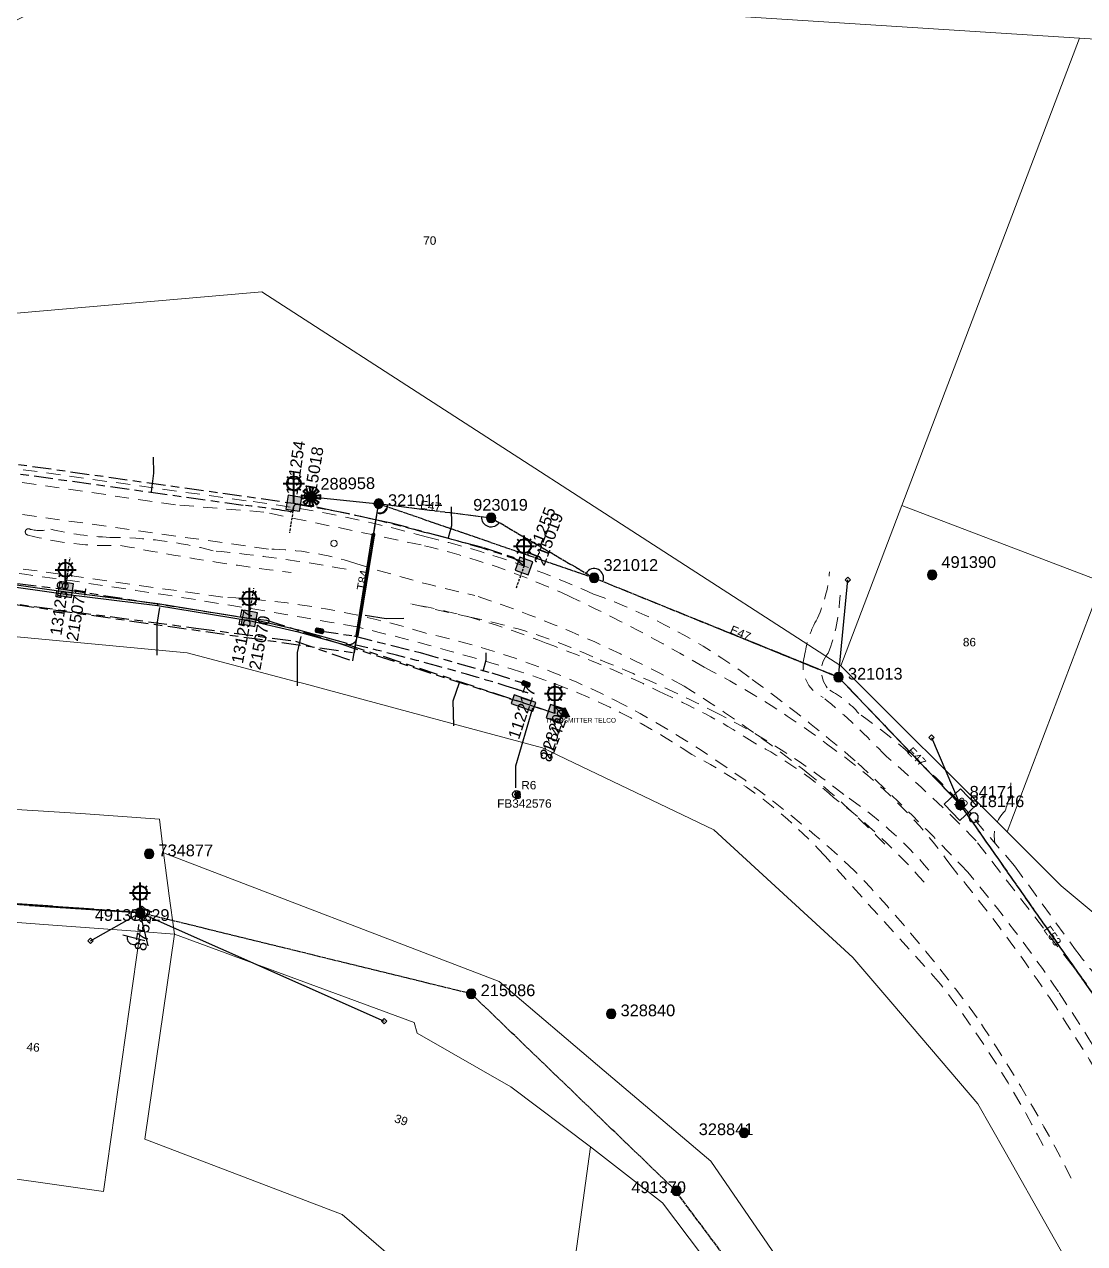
# Model space of a CAD drawing. Header units: metres. Extents: x 275581 to 277562, y 6265937 to 6267965.
# Drawn here: x 276768.9 to 276994.9, y 6267037.7 to 6267297.6 of the extents above; entities that cross this region are included whole.
import ezdxf
from ezdxf.enums import TextEntityAlignment as Align

# ---------------------------------------------------------------- set-up
doc = ezdxf.new("R2010")
doc.units = ezdxf.units.M
for name, pattern in [('Cable Exist OH', [1, 1, 0]), ('Cable Exist UG', [8.2, 4, -1.2, 1.8, -1.2]), ('Dash', [5, 3, -2]), ('DASHED', [0.75, 0.5, -0.25])]:
    doc.linetypes.add(name, pattern=pattern)
doc.layers.get('0').update_dxf_attribs({"color": 6})
for name, color, linetype, lineweight in [('Cadastre Developer_SP_EXT', 9, 'Continuous', 5), ('Cadastre Land Parcels_SP_EXT', 9, 'Continuous', 5), ('Cadastre Roads_SP_EXT', 9, 'Continuous', 5)]:
    doc.layers.add(name, color=color, linetype=linetype, lineweight=lineweight)
for name, color, linetype in [('Duct_SP_EXT', 7, 'Continuous'), ('Equip_LV_EXT', 7, 'Continuous'), ('Equip_SP_HV_EXT', 7, 'Continuous'), ('Equip_SP_LV_EXT', 7, 'Continuous'), ('Equip_SP_SL_EXT', 7, 'Continuous'), ('Mains_HV_EXT', 7, 'Continuous'), ('Mains_LV_EXT', 7, 'Continuous'), ('Mains_LV_SL_EXT', 7, 'Continuous'), ('Mains_SL_EXT', 7, 'Continuous'), ('Services_SP_EXT', 7, 'Continuous'), ('SupportsOH_SP_TR_HV_LV_SL_EXT', 7, 'Continuous'), ('SupportsUG_SP_LV_EXT', 7, 'Continuous'), ('SupportsUG_SP_LV_SL_EXT', 7, 'Continuous'), ('Trench_SP_EXT', 7, 'Continuous')]:
    doc.layers.add(name, color=color, linetype=linetype)
doc.layers.add('UNKNOWN_FEATURES', color=1, linetype='DASHED', plot=False)
doc.styles.add('COLUMN_LABEL', font='arial.ttf')
doc.styles.add('iecARIAL', font='arial.ttf', dxfattribs={"height": 2})
doc.styles.add('iecNAME', font='times.ttf')
doc.styles.add('POLE_LABEL', font='arial.ttf')
doc.styles.get("Standard").update_dxf_attribs({"font": 'arial.ttf'})

# ---------------------------------------------------------------- blocks, each defined once
blk = doc.blocks.new('COLUMN_EXT')
blk.add_hatch(color=256).paths.add_polyline_path([(-1.49, 1.48), (-1.49, -1.49), (1.48, -1.49), (1.48, 1.48)])
blk.add_lwpolyline([(-1.49, -1.49), (1.48, -1.49), (1.48, 1.48), (-1.49, 1.48)], close=True)
for tag, height, style, flags, p in [('ASSET_NUM', 2.5, 'COLUMN_LABEL', 8, (2, 2)), ('STRUCTURE_PLANT_NUMBER', 0.2, 'POLE_LABEL', 9, (1.81, 0.03)), ('STREET_CODE', 0.2, 'COLUMN_LABEL', 9, (1.81, -0.2))]:
    blk.add_attdef(tag, text='', height=height, dxfattribs=dict(style=style, flags=flags)).set_placement(p, align=Align.MIDDLE_LEFT)
at = {"flags": 1}
blk.add_attdef('Z', (1.81, -2.35), '', height=0.2, dxfattribs=at)
at = {"flags": 9}
for tag, p in [('COLUMN_TYPE', (1.81, -0.4)), ('OWNED_BY', (1.81, -0.6)), ('STATE', (1.81, -0.8)), ('USAGE', (1.81, -1)), ('STREETNAME', (1.81, -1.6)), ('SUBURB', (1.81, -1.8)), ('LEGEND', (1.81, -1.2)), ('LOCATION', (1.81, -1.4)), ('NOTES', (1.81, -2))]:
    blk.add_attdef(tag, text='', height=0.2, dxfattribs=at).set_placement(p, align=Align.MIDDLE_LEFT)
blk = doc.blocks.new('PILLAR_EXT')
blk.add_hatch(color=256).paths.add_polyline_path([(-2.475, 0.99), (-2.475, -0.99), (2.475, -0.99), (2.475, 0.99)])
blk.add_lwpolyline([(-2.475, -0.99), (2.475, -0.99), (2.475, 0.99), (-2.475, 0.99)], close=True)
at = {"style": 'iecARIAL', "flags": 8}
blk.add_attdef('ASSET_NUM', (1.5, 3.5), '', height=2.5, dxfattribs=at)
for tag, p, flags in [('OWNED_BY', (0, -0.2), 9), ('STATE', (0, -0.4), 9), ('SUPPORT_TYPE', (0, -0.6), 9), ('STREETNAME', (0, -1.8), 9), ('SUBURB', (0, -2), 1), ('USAGE', (0, -0.8), 9), ('LEGEND', (0, -1), 9), ('LOCATION', (0, -1.2), 9), ('NOTES', (0, -1.4), 9), ('PARENT', (0, -1.6), 9)]:
    blk.add_attdef(tag, p, '', height=0.2, dxfattribs=dict(flags=flags))
blk = doc.blocks.new('DUCT_EXT')
blk.add_circle((0, 0.8), 0.8)
at = {"flags": 1}
blk.add_attdef('Z', (0, 0), '', height=0.2, dxfattribs=at)
at = {"flags": 9}
for tag, p in [('DUCT_CODE', (0, 0)), ('XSECT_TYPE', (0, -0.2)), ('STATE', (0, -0.6)), ('FB_REFERENCE', (0, -0.4)), ('NOTES', (0, -0.8))]:
    blk.add_attdef(tag, text='', height=0.2, dxfattribs=at).set_placement(p, align=Align.MIDDLE_LEFT)
blk = doc.blocks.new('LV_OH_LINKS_OPEN_EXT')
for p, q in [((-0.17, 4.97), (-0.17, 5.46)), ((0.17, 4.97), (0.17, 5.46)), ((-0.17, 3), (-0.17, 2.5)), ((0.17, 3), (0.17, 2.5))]:
    blk.add_line(p, q)
blk.add_lwpolyline([(0, 2.99, 1), (0, 4.98, 1)], format="xyb", close=True)
at = {"flags": 9}
for tag, p in [('ACTUAL_STATUS', (0, 0)), ('CONSTRUCTED_VOLTAGE', (0, -0.2)), ('OPERATING_VOLTAGE', (0, -0.6)), ('ORIENTATION', (0, -0.8)), ('OWNED_BY', (0, -1)), ('STATE', (0, -1.2)), ('SWITCH_TYPE', (0, -1.4)), ('NO_PHASES', (0, -0.4)), ('USAGE', (0, -1.6)), ('LEGEND', (0, -1.8)), ('NOTES', (0, -2))]:
    blk.add_attdef(tag, text='', height=0.2, dxfattribs=at).set_placement(p, align=Align.MIDDLE_LEFT)
at = {"flags": 1}
blk.add_attdef('Z', (0, 0), '', height=0.2, dxfattribs=at)
blk = doc.blocks.new('SL_LANTERN_EXT')
at = {"lineweight": 40}
for p, q in [((-1.46, 5.68), (-1.06, 5.28)), ((0, 1.97), (0, 6.47)), ((1.46, 5.68), (1.06, 5.28)), ((-2.25, 4.22), (2.25, 4.22)), ((-1.46, 2.76), (-1.06, 3.16)), ((0, 0), (0, 2.72)), ((1.46, 2.76), (1.06, 3.16))]:
    blk.add_line(p, q, dxfattribs=at)
blk.add_circle((0, 4.22), 1.5, dxfattribs=at)
at = {"style": 'iecARIAL', "flags": 8}
blk.add_attdef('ASSET_NUM', (1.5, 1.5), '', height=2.5, dxfattribs=at)
for tag, p, height, flags in [('OPERATING_VOLTAGE', (0.98, -1.65), 0.2, 9), ('ORIENTATION', (0.98, -1.85), 0.2, 9), ('OWNED_BY', (0.98, -2.05), 0.2, 9), ('STATE', (0.98, -2.25), 0.2, 9), ('CONSTRUCTED_VOLTAGE', (0.98, -0.65), 0.2, 9), ('CONTROL_TYPE', (0.98, -0.85), 0.2, 9), ('LANTERN_PURPOSE', (0.98, -1.05), 0.2, 9), ('LANTERN_TYPE', (0.98, -1.25), 0.2, 9), ('NO_PHASES', (0.98, -1.45), 0.2, 9), ('USAGE', (0.98, -2.45), 0.2, 9), ('CEXIST', (0.98, -2.65), 0.2, 9), ('LNUMBER', (2.18, -3.25), 2.5, 8), ('CNEW', (0.98, -2.85), 0.2, 9), ('CNUMBER', (0.98, -3.05), 0.2, 9), ('CREMOVE', (0.98, -3.25), 0.2, 9), ('CREPLACE', (0.98, -3.45), 0.2, 9), ('LKINGHEIGHT', (0.98, -3.65), 0.2, 9), ('LBRACKET', (0.98, -3.85), 0.2, 9), ('LBRACKETVOCAB', (0.98, -4.05), 0.2, 9), ('LCATEGORY', (0.98, -4.25), 0.2, 9), ('LCHARGE1', (0.98, -4.45), 0.2, 9), ('LCHARGE1PERCENT', (0.98, -4.65), 0.2, 9), ('LCHARGE2', (0.98, -4.85), 0.2, 9), ('LCHARGE2PERCENT', (0.98, -5.05), 0.2, 9), ('LCHARGE3', (0.98, -5.25), 0.2, 9), ('LCHARGE3PERCENT', (0.98, -5.45), 0.2, 9), ('LEXIST', (0.98, -5.65), 0.2, 9), ('LLAMP', (0.98, -5.85), 0.2, 9), ('LLAMPVOCAB', (0.98, -6.05), 0.2, 9), ('LMAST', (0.98, -6.25), 0.2, 9), ('LMASTVOCAB', (0.98, -6.45), 0.2, 9), ('LNEW', (0.98, -6.65), 0.2, 9), ('LANTNUMBER', (0.98, -6.85), 0.2, 9), ('LOUTREACH', (0.98, -7.25), 0.2, 9), ('LOUTREACHVOCAB', (0.98, -7.45), 0.2, 9), ('LRATECODE', (0.98, -7.65), 0.2, 9), ('LREMOVE', (0.98, -7.85), 0.2, 9), ('STREETNAME', (0.98, -9.25), 0.2, 9), ('SUBURB', (0.98, -9.45), 0.2, 1), ('LREPLACE', (0.98, -8.05), 0.2, 9), ('LTYPE', (0.98, -8.25), 0.2, 9), ('LTYPEVOCAB', (0.98, -8.45), 0.2, 9), ('LEGEND', (0.98, -8.65), 0.2, 9), ('LOCATION', (0.98, -8.85), 0.2, 9), ('NOTES', (0.98, -9.05), 0.2, 9)]:
    blk.add_attdef(tag, p, '', height=height, dxfattribs=dict(flags=flags))
blk = doc.blocks.new('SL_NIGHTWATCH_EXT')
at = {"lineweight": 40}
h = blk.add_hatch(color=256, dxfattribs=at)
h.paths.add_polyline_path([(0.39, 1.96, 0.098491), (-0.39, 1.96), (-0.2, 0.98, -0.098491), (0.19, 0.98)])
h.paths.add_polyline_path([(0.55, 0.83, -0.098491), (0.83, 0.56), (1.66, 1.11, 0.098491), (1.11, 1.66)])
h.paths.add_polyline_path([(0.98, 0.2, -0.098491), (0.98, -0.19), (1.96, -0.39, 0.098491), (1.96, 0.39)])
h.paths.add_polyline_path([(0.83, -0.55, -0.098491), (0.56, -0.83), (1.11, -1.66, 0.098491), (1.66, -1.11)])
h.paths.add_polyline_path([(-0.19, -0.98), (-0.39, -1.96, 0.098491), (0.39, -1.96), (0.2, -0.98, -0.098491)])
h.paths.add_polyline_path([(-0.83, -0.56), (-1.66, -1.11, 0.098491), (-1.11, -1.66), (-0.55, -0.83, -0.098491)])
h.paths.add_polyline_path([(-0.98, 0.19), (-1.96, 0.39, 0.098491), (-1.96, -0.39), (-0.98, -0.2, -0.098491)])
h.paths.add_polyline_path([(-1.11, 1.66, 0.098491), (-1.66, 1.11), (-0.83, 0.55, -0.098491), (-0.56, 0.83)])
for p, q in [((-1.16, 1.63), (-1.16, 1.63, 0)), ((-1.1, 1.64), (-1.1, 1.64, 0)), ((1.08, 1.63), (1.08, 1.63, 0)), ((-0.86, -0.57), (-0.86, -0.57, 0)), ((0.82, -0.57), (0.82, -0.57, 0)), ((1.13, -1.65), (1.13, -1.65, 0)), ((1.96, -0.37), (1.96, -0.37, 0))]:
    blk.add_line(p, q, dxfattribs=at)
for points in [[(-0.98, 0.19, 0.098491), (-0.98, -0.2), (-1.96, -0.39, -0.098491), (-1.96, 0.39)], [(-0.56, 0.83, 0.098491), (-0.83, 0.55), (-1.66, 1.11, -0.098491), (-1.11, 1.66)], [(-0.2, 0.98, -0.098491), (0.19, 0.98), (0.39, 1.96, 0.098491), (-0.39, 1.96)], [(0.83, 0.56), (1.66, 1.11, 0.098491), (1.11, 1.66), (0.55, 0.83, -0.098491)], [(0.98, -0.19), (1.96, -0.39, 0.098491), (1.96, 0.39), (0.98, 0.2, -0.098491)], [(-0.83, -0.56, 0.098491), (-0.55, -0.83), (-1.11, -1.66, -0.098491), (-1.66, -1.11)], [(0.2, -0.98), (0.39, -1.96, -0.098491), (-0.39, -1.96), (-0.19, -0.98, 0.098491)], [(0.56, -0.83), (1.11, -1.66, 0.098491), (1.66, -1.11), (0.83, -0.55, -0.098491)]]:
    blk.add_lwpolyline(points, format="xyb", close=True, dxfattribs=at)
blk.add_circle((0, 0), 1, dxfattribs=at)
blk = doc.blocks.new('CCP_EXT')
at = {"flags": 9}
blk.add_attdef('NOTES', text='', height=0.2, dxfattribs=at).set_placement((0, -2), align=Align.MIDDLE_LEFT)
blk.add_wipeout([(0, 0.57), (0.57, 0), (0, -0.57), (-0.57, 0)])
blk.add_lwpolyline([(-0.57, 0), (0, 0.57), (0.57, 0), (0, -0.57), (-0.57, 0)])
at = {"flags": 1}
blk.add_attdef('Z', (0, 0), '', height=0.2, dxfattribs=at)
at = {"flags": 9}
for tag, p in [('CCP_TYPE', (0, 0)), ('CONSTRUCTED_VOLTAGE', (0, -0.2)), ('OPERATING_VOLTAGE', (0, -0.6)), ('ORIENTATION', (0, -0.8)), ('OWNED_BY', (0, -1)), ('STATE', (0, -1.8)), ('NO_PHASES', (0, -0.4)), ('USAGE', (0, -1.2)), ('LEGEND', (0, -1.4)), ('LIFE_SUPPORT', (0, -1.6))]:
    blk.add_attdef(tag, text='', height=0.2, dxfattribs=at).set_placement(p, align=Align.MIDDLE_LEFT)
blk = doc.blocks.new('POLE_EXT')
blk.add_hatch(color=256).paths.add_polyline_path([(-1, 0, 1), (1, 0, 1)])
blk.add_lwpolyline([(-1, 0, 1), (1, 0, 1)], format="xyb", close=True)
for tag, height, flags, p in [('pNumber', 2.5, 8, (-17.84, 2.07)), ('OWNED_BY', 0.2, 9, (1.35, -0.4)), ('SPECIAL_USE', 0.2, 9, (1.35, -0.8)), ('STATE', 0.2, 9, (1.35, -1)), ('cLV', 0.2, 9, (1.35, -1.4)), ('hDepth', 0.2, 9, (1.35, -1.6)), ('hDia', 0.2, 9, (1.35, -1.8)), ('cHV', 0.2, 9, (1.35, -2)), ('PARENT', 0.2, 9, (1.35, -0.6)), ('USAGE', 0.2, 9, (1.35, -1.2)), ('LBRACKET', 0.2, 9, (1.35, -2.2)), ('LExisting', 0.2, 9, (1.35, -2.4)), ('LANTNUMBER', 0.2, 9, (1.35, -2.6)), ('cLinedev', 0.2, 9, (1.35, -3.4)), ('pExisting', 0.2, 9, (1.35, -3.8)), ('pFooting', 0.2, 9, (1.35, -4.4)), ('pNew', 0.2, 9, (1.35, -4.6)), ('pRelocate', 0.2, 9, (1.35, -5)), ('pRemove', 0.2, 9, (1.35, -5.2)), ('LOther', 0.2, 9, (1.35, -2.8)), ('LRemove', 0.2, 9, (1.35, -3)), ('LEGEND', 0.2, 9, (1.35, -3.2)), ('LOCATION', 0.2, 9, (1.35, -3.6)), ('PFNUMBER', 0.2, 9, (1.35, -4)), ('NEWPFNUMBER', 0.2, 9, (1.35, -4.2)), ('pReplace', 0.2, 9, (1.35, -5.4)), ('pStay', 0.2, 9, (1.35, -5.6)), ('pType', 0.2, 9, (1.35, -5.8)), ('cspan', 0.2, 9, (1.35, -6)), ('STREETNAME', 0.2, 9, (1.35, -6.2)), ('SUBURB', 0.2, 9, (1.35, -6.4)), ('OPERATED_BY', 0.2, 9, (1.36, -7.01)), ('NOTES', 0.2, 9, (1.35, -6.6)), ('MAINTAINED_BY', 0.2, 9, (1.36, -6.81))]:
    blk.add_attdef(tag, text='', height=height, dxfattribs=dict(flags=flags)).set_placement(p, align=Align.MIDDLE_LEFT)
at = {"style": 'POLE_LABEL'}
for tag, height, flags, p in [('ASSET_NUM', 2.5, 8, (2, 2)), ('STRUCTURE_PLANT_NUMBER', 0.2, 9, (1.35, 0.03)), ('STREET_CODE', 0.2, 9, (1.35, -0.2))]:
    blk.add_attdef(tag, text='', height=height, dxfattribs=dict(at, flags=flags)).set_placement(p, align=Align.MIDDLE_LEFT)
at = {"flags": 1}
blk.add_attdef('Z', (1.35, -7.33), '', height=0.2, dxfattribs=at)
blk = doc.blocks.new('LV_STJ_EXT')
h = blk.add_hatch(color=256)
edge = h.paths.add_edge_path()
edge.add_ellipse((-0.59, 0.13), major_axis=(0.226, 0.226), ratio=1, start_angle=45, end_angle=135)
edge.add_line((-0.91, 0.13), (-0.91, -0.13))
edge.add_ellipse((-0.59, -0.13), major_axis=(0.226, 0.226), ratio=1, start_angle=135, end_angle=225)
edge.add_line((-0.59, -0.45), (0.59, -0.45))
edge.add_ellipse((0.59, -0.13), major_axis=(-0.226, 0.226), ratio=1, start_angle=135, end_angle=225)
edge.add_line((0.91, -0.13), (0.91, 0.13))
edge.add_ellipse((0.59, 0.13), major_axis=(-0.226, 0.226), ratio=1, start_angle=225, end_angle=315)
edge.add_line((0.59, 0.45), (-0.59, 0.45))
blk.add_lwpolyline([(-0.91, 0.13), (-0.91, -0.13, 0.414214), (-0.59, -0.45), (0.59, -0.45, 0.414214), (0.91, -0.13), (0.91, 0.13, 0.414214), (0.59, 0.45), (-0.59, 0.45, 0.414214)], format="xyb", close=True)
at = {"flags": 1}
blk.add_attdef('Z', (0, 0), '', height=0.2, dxfattribs=at)
at = {"flags": 9}
for tag, p in [('ORIENTATION', (0, 0)), ('USAGE', (0, -0.2)), ('LEGEND', (0, -0.4)), ('NOTES', (0, -0.6))]:
    blk.add_attdef(tag, text='', height=0.2, dxfattribs=at).set_placement(p, align=Align.MIDDLE_LEFT)
blk = doc.blocks.new('WARNING_FEATURE_EXT')
h = blk.add_hatch(color=2)
h.dxf.hatch_style = 1
h.paths.add_polyline_path([(0, 1.99), (-0.99, 0), (1, 0)])
at = {"color": 18, "true_color": 0x000000}
blk.add_lwpolyline([(-0.99, 0), (0, 1.99), (1, 0)], close=True, dxfattribs=at)
at = {"color": 18, "true_color": 0x000000, "insert": (0, 0.87), "char_height": 1.5, "attachment_point": 5, "line_spacing_factor": 1.5, "style": 'iecNAME'}
blk.add_mtext_dynamic_manual_height_columns('!', width=1.5, gutter_width=4, heights=[0], dxfattribs=at)
at = {"color": 2, "flags": 1}
for tag, p in [('STATE', (1.19, 2.01)), ('HAZMAT_ID', (1.19, 0.72))]:
    blk.add_attdef(tag, p, '', height=0.8, dxfattribs=at)
at = {"color": 2}
blk.add_attdef('WARNING_TYPE', text='', height=1, dxfattribs=at).set_placement((-4.07, -1.22), (4.88, -1.22), align=Align.ALIGNED)
at = {"color": 2, "flags": 1}
blk.add_attdef('WARNING_DESC', text='', height=0.8, dxfattribs=at).set_placement((1.19, -0.56), align=Align.MIDDLE_CENTER)
blk = doc.blocks.new('HV_USL_CLOSED_EXT')
blk.add_line((2.4, 5.5), (-2.4, 5.5))
blk.add_lwpolyline([(1.44, 5.5, 0.414214), (0, 6.94, 0.414214), (-1.44, 5.5)], format="xyb")
for tag, height, flags, p in [('ASSET_NUM', 2.5, 8, (2, 2)), ('STREET_CODE', 0.2, 9, (1.5, 0)), ('ACTUAL_STATUS', 0.2, 9, (1.5, -0.2)), ('CONSTRUCTED_VOLTAGE', 0.2, 9, (1.5, -0.4)), ('OPERATING_VOLTAGE', 0.2, 9, (1.5, -0.8)), ('ORIENTATION', 0.2, 9, (1.5, -1)), ('OWNED_BY', 0.2, 9, (1.5, -1.2)), ('OPERATED_BY', 0.2, 9, (1.5, -1.4)), ('STATE', 0.2, 9, (1.5, -1.8)), ('SWITCH_TYPE', 0.2, 9, (1.5, -2)), ('NO_PHASES', 0.2, 9, (1.5, -0.6)), ('MAINTAINED_BY', 0.2, 9, (1.5, -1.6)), ('USAGE', 0.2, 9, (1.5, -2.2)), ('LEGEND', 0.2, 9, (1.5, -2.4)), ('LOCATION', 0.2, 9, (1.5, -2.6)), ('STREETNAME', 0.2, 9, (1.5, -2.8)), ('SUBURB', 0.2, 9, (1.5, -3)), ('Z', 0.2, 1, (1.5, -3.6)), ('NOTES', 0.2, 9, (1.5, -3.2)), ('LABEL_ALIGNMENT', 0.2, 9, (1.5, -3.4))]:
    blk.add_attdef(tag, text='', height=height, dxfattribs=dict(flags=flags)).set_placement(p, align=Align.MIDDLE_LEFT)
blk = doc.blocks.new('HV_LOAD_BREAK_EXT')
blk.add_lwpolyline([(-2.4, -2.4), (2.4, -2.4), (2.4, 2.4), (-2.4, 2.4)], close=True)
at = {"insert": (-1.1, 0.99), "char_height": 2, "width": 2.9628, "attachment_point": 1}
blk.add_mtext('{\\Fisocp|c0;LB}', dxfattribs=at)
for tag, height, flags, p in [('ASSET_NUM', 2.5, 8, (2, 2)), ('STREET_CODE', 0.2, 9, (1.5, 0)), ('ACTUAL_STATUS', 0.2, 9, (1.5, -0.2)), ('CONSTRUCTED_VOLTAGE', 0.2, 9, (1.5, -0.4)), ('OPERATING_VOLTAGE', 0.2, 9, (1.5, -0.8)), ('ORIENTATION', 0.2, 9, (1.5, -1)), ('OWNED_BY', 0.2, 9, (1.5, -1.2)), ('OPERATED_BY', 0.2, 9, (1.5, -1.4)), ('STATE', 0.2, 9, (1.5, -1.8)), ('SWITCH_TYPE', 0.2, 9, (1.5, -2)), ('NO_PHASES', 0.2, 9, (1.5, -0.6)), ('MAINTAINED_BY', 0.2, 9, (1.5, -1.6)), ('USAGE', 0.2, 9, (1.5, -2.2)), ('LEGEND', 0.2, 9, (1.5, -2.4)), ('LOCATION', 0.2, 9, (1.5, -2.6)), ('STREETNAME', 0.2, 9, (1.5, -2.8)), ('SUBURB', 0.2, 9, (1.5, -3)), ('Z', 0.2, 1, (1.5, -3.6)), ('NOTES', 0.2, 9, (1.5, -3.2)), ('LABEL_ALIGNMENT', 0.2, 9, (1.5, -3.4))]:
    blk.add_attdef(tag, text='', height=height, dxfattribs=dict(flags=flags)).set_placement(p, align=Align.MIDDLE_LEFT)
blk = doc.blocks.new('CABLE_LARGE_EXT')
h = blk.add_hatch(color=256)
edge = h.paths.add_edge_path()
edge.add_arc((0, 0.55), 0.55, 0, 360)
blk.add_circle((0, 0.55), 0.55)
at = {"flags": 1}
blk.add_attdef('Z', (0, 0), '', height=0.2, dxfattribs=at)
at = {"flags": 9}
for tag, p in [('COND_CODE', (0, 0)), ('STATE', (0, -0.4)), ('XSECT_SIZE', (0, -0.6)), ('FB_REFERENCE', (0, -0.2)), ('NOTES', (0, -0.8))]:
    blk.add_attdef(tag, text='', height=0.2, dxfattribs=at).set_placement(p, align=Align.MIDDLE_LEFT)

msp = doc.modelspace()

# ---------------------------------------------------------------- linework, layer by layer
at = {"layer": 'Cadastre Developer_SP_EXT', "linetype": 'Dash'}
for points in [[(276816.15, 6267196.04), (276609.62, 6267224.79)], [(276853.43, 6267186.63), (276819.93, 6267193.62), (276801.05, 6267195.19), (276605.05, 6267223.59)], [(276820.93, 6267185.73), (276650.67, 6267209.69), (276628.01, 6267212.8)], [(276811.16, 6267175.48), (276697.89, 6267191.48), (276619.8, 6267202.3)], [(276835.55, 6267186.95), (276835.45, 6267187.29), (276835.2, 6267187.54), (276834.85, 6267187.63), (276834.51, 6267187.53), (276834.26, 6267187.27), (276834.18, 6267186.93), (276834.28, 6267186.59), (276834.53, 6267186.34), (276834.88, 6267186.25), (276835.22, 6267186.35), (276835.46, 6267186.61), (276835.55, 6267186.95)], [(276864.26, 6267171.15), (276851.26, 6267174.06)], [(276942.84, 6267158.16), (276942.76, 6267158.44), (276942.55, 6267158.64), (276942.27, 6267158.71), (276941.99, 6267158.63), (276941.79, 6267158.42), (276941.72, 6267158.14), (276941.8, 6267157.86), (276942.01, 6267157.66), (276942.29, 6267157.59), (276942.57, 6267157.67), (276942.77, 6267157.88), (276942.84, 6267158.16)], [(276968.24, 6267131.82), (276980.01, 6267118.19), (276992.98, 6267100.33)], [(276998.38, 6267089.11), (276971.82, 6267123.53)], [(276964.23, 6267093.02), (276939.57, 6267120.3)]]:
    msp.add_lwpolyline(points, dxfattribs=at)
for points in [[(276854.81, 6267188.27, 0.03796), (276816.15, 6267196.04)], [(276769.11, 6267189.69, 0.477517), (276769.57, 6267188.74)], [(276770.14, 6267189.94, 0.477526), (276769.11, 6267189.69)], [(276769.57, 6267188.74, 0.074259), (276789.36, 6267186.54)], [(276774.47, 6267189.98, -0.122787), (276770.14, 6267189.94)], [(276787.08, 6267188.24, -0.049718), (276774.47, 6267189.98)], [(276809.11, 6267185.38, 0.064614), (276787.08, 6267188.24)], [(276789.36, 6267186.54, 0.017528), (276825.72, 6267180.75)], [(276885.27, 6267175.59, 0.05114), (276853.43, 6267186.63)], [(276890.24, 6267176.15, 0.047137), (276854.81, 6267188.27)], [(276839.82, 6267169.14, 0.012973), (276745.18, 6267183.52)], [(276837.46, 6267181.45, 0.020765), (276809.11, 6267185.38)], [(276839.3, 6267182.74, 0.075733), (276820.93, 6267185.73)], [(276864.94, 6267175.85, -0.021666), (276839.3, 6267182.74)], [(276937.66, 6267170.43, 0.097919), (276940.52, 6267180.92)], [(276854.47, 6267167.79, 0.063035), (276811.16, 6267175.48)], [(276909.56, 6267156.5, 0.044337), (276864.94, 6267175.85)], [(276913.83, 6267160.54, 0.022941), (276885.27, 6267175.59)], [(276923.38, 6267158.44, 0.074016), (276890.24, 6267176.15)], [(276942.77, 6267175.91, -0.087022), (276940.23, 6267163.54)], [(276851.26, 6267174.06, -0.05159), (276880.11, 6267165.68)], [(276890.04, 6267162.75, 0.058363), (276864.26, 6267171.15)], [(276935.23, 6267162.98, -0.093337), (276937.66, 6267170.43)], [(276874.83, 6267159.52, 0.016646), (276839.82, 6267169.14)], [(276896.82, 6267152.49, 0.065371), (276854.47, 6267167.79)], [(276880.11, 6267165.68, -0.030254), (276905.45, 6267154.78)], [(276917.13, 6267150.48, 0.02531), (276890.04, 6267162.75)], [(276939.17, 6267154.13, -0.379407), (276935.23, 6267162.98)], [(276940.23, 6267163.54, 0.398659), (276940.51, 6267155.68)], [(276941.55, 6267142.99, 0.0446), (276913.83, 6267160.54)], [(276911.21, 6267141.92, 0.072332), (276874.83, 6267159.52)], [(276945.98, 6267140.62, 0.021007), (276923.38, 6267158.44)], [(276905.45, 6267154.78, -0.041166), (276924.64, 6267144.35)], [(276936.35, 6267137.64, 0.028319), (276909.56, 6267156.5)], [(276940.51, 6267155.68, -0.095586), (276946.79, 6267150.69)], [(276945.89, 6267117.18, 0.065936), (276896.82, 6267152.49)], [(276952.65, 6267141.53, 0.031754), (276939.17, 6267154.13)], [(276943.55, 6267133.41, 0.050292), (276917.13, 6267150.48)], [(276924.64, 6267144.35, -0.05853), (276941.41, 6267132.81)], [(276939.57, 6267120.3, 0.090781), (276911.21, 6267141.92)], [(276966.68, 6267117.93, 0.085131), (276941.55, 6267142.99)], [(276969.99, 6267116.87, 0.017963), (276945.98, 6267140.62)], [(276971.82, 6267123.53, 0.02452), (276952.65, 6267141.53)], [(276952.36, 6267122.82, 0.024932), (276936.35, 6267137.64)], [(276979.19, 6267135.91, -0.090391), (276977.96, 6267129.97)], [(276941.41, 6267132.81, -0.049731), (276960.71, 6267114.72)], [(276961.74, 6267117.3, 0.070367), (276943.55, 6267133.41)], [(276977.96, 6267129.97, 0.257939), (276975.82, 6267123.04)], [(276972, 6267085.83, 0.033156), (276945.89, 6267117.18)], [(276988.71, 6267088.26, 0.025327), (276966.68, 6267117.93)], [(276989.34, 6267091.37, 0.02651), (276969.99, 6267116.87)], [(276992.98, 6267100.33, 0.043128), (277006.3, 6267085.27)], [(276986.1, 6267058.61, 0.043193), (276964.23, 6267093.02)], [(277008.84, 6267058.43, 0.029088), (276989.34, 6267091.37)], [(277007.24, 6267057.49, 0.019883), (276988.71, 6267088.26)], [(276992.08, 6267051.66, 0.031196), (276972, 6267085.83)]]:
    msp.add_lwpolyline(points, format="xyb", dxfattribs=at)
at = {"layer": 'Cadastre Land Parcels_SP_EXT', "linetype": 'Continuous'}
for points in [[(277012.12, 6267293.49), (277056.72, 6267537.54), (277036.67, 6267534.09), (277031.92, 6267533.27), (277027.17, 6267532.57), (277022.4, 6267531.94), (277017.62, 6267531.38), (277012.84, 6267530.9), (277008.05, 6267530.49), (277003.25, 6267530.16), (276998.45, 6267529.9), (276993.65, 6267529.73), (276988.84, 6267529.62), (276984.03, 6267529.59), (276979.22, 6267529.62), (276902.59, 6267300.51), (276993.86, 6267294.66), (277012.12, 6267293.49)], [(276942.93, 6267160.84), (276955.94, 6267195.01), (276993.86, 6267294.66), (276902.59, 6267300.51), (276786.13, 6267307.95), (276717.87, 6267274.08), (276712.39, 6267231.24), (276819.48, 6267240.61), (276942.93, 6267160.84)], [(276978.39, 6267125.47), (276998.64, 6267178.73), (276955.94, 6267195.01), (276942.93, 6267160.84), (276978.39, 6267125.47)], [(276793.58, 6267104.21), (276774.93, 6267105.58), (276756.91, 6267106.91), (276750.25, 6267053.82), (276754.22, 6267053.26), (276785.73, 6267048.81), (276793.58, 6267104.21)], [(276889.55, 6267058.33), (276872.55, 6267071.11), (276852.64, 6267082.55), (276851.94, 6267084.86), (276800.84, 6267103.66), (276794.57, 6267059.99), (276836.6, 6267043.89), (276882.15, 6267004.63), (276889.55, 6267058.33)], [(276889.55, 6267058.33), (276882.15, 6267004.63), (276858.2, 6266832.83), (276948.63, 6266828.5), (276962.76, 6266860.97), (276959.52, 6266945.26), (276942.51, 6266996.58), (276904.91, 6267046.37), (276889.55, 6267058.33)]]:
    msp.add_lwpolyline(points, close=True, dxfattribs=at)
for points in [[(276248.38, 6267433.95), (276256.94, 6267411.57), (276263.35, 6267398.64), (276277.43, 6267372.8), (276319.05, 6267327.73), (276331.57, 6267314.25), (276333.62, 6267312.71), (276480.58, 6267201.61), (276505.64, 6267182.7), (276542.26, 6267155), (276550.53, 6267166.37), (276564.88, 6267162.41), (276587.91, 6267160.08), (276725.12, 6267148.07), (276714.64, 6267133.5), (276780.87, 6267129.38), (276797.69, 6267128.17), (276798.5, 6267120.99), (276870.1, 6267093.58), (276892.51, 6267074.54), (276915.23, 6267055.24), (276952.48, 6267001.04)], [(277012.12, 6267293.49), (276993.86, 6267294.66), (276955.94, 6267195.01), (276998.64, 6267178.73), (276978.39, 6267125.47), (276989.95, 6267113.96), (277017.09, 6267091.34)], [(277002.4, 6267014.2), (276987.32, 6267040.8), (276977.97, 6267057.25), (276972.16, 6267067.46), (276954.04, 6267088.7), (276945.52, 6267098.69), (276915.88, 6267125.92), (276879.32, 6267143.36), (276864.01, 6267147.49), (276848.69, 6267151.62), (276828.45, 6267157.08), (276826.4, 6267157.62), (276803.57, 6267163.66), (276738.55, 6267169.77), (276704.79, 6267176.36), (276614.37, 6267188.37)], [(276830.32, 6266632.86), (276858.2, 6266832.83), (276882.15, 6267004.63), (276836.6, 6267043.89), (276794.57, 6267059.99), (276794.57, 6267059.99), (276800.84, 6267103.66), (276793.58, 6267104.21), (276785.73, 6267048.81), (276754.22, 6267053.26), (276750.93, 6267029.5), (276734.1, 6267031.83), (276708.42, 6266842.29), (276700.52, 6266782.24), (276645.73, 6266789.67), (276642.54, 6266767.42)]]:
    msp.add_lwpolyline(points, dxfattribs=at)
at = {"layer": 'Duct_SP_EXT'}
for p, q in [((276839.59, 6267167.29), (276843.12, 6267189.06)), ((276840.06, 6267167.22), (276843.6, 6267188.98)), ((276843.12, 6267189.06), (276843.36, 6267189.02)), ((276843.6, 6267188.98), (276843.36, 6267189.02)), ((276729.41, 6267183.35), (276777.67, 6267176.62)), ((276729.34, 6267182.88), (276777.61, 6267176.14)), ((276777.61, 6267176.14), (276777.64, 6267176.38)), ((276777.61, 6267176.14), (276777.64, 6267176.38)), ((276777.61, 6267176.14), (276797.27, 6267173.7)), ((276777.67, 6267176.62), (276777.64, 6267176.38)), ((276777.67, 6267176.62), (276777.64, 6267176.38)), ((276777.67, 6267176.62), (276797.34, 6267174.17)), ((276797.27, 6267173.7), (276797.31, 6267173.94)), ((276797.27, 6267173.7), (276816.82, 6267170.49)), ((276797.34, 6267174.17), (276797.31, 6267173.94)), ((276797.34, 6267174.17), (276816.9, 6267170.96)), ((276816.81, 6267170.49), (276816.86, 6267170.73)), ((276816.81, 6267170.49), (276827.2, 6267168.1)), ((276816.82, 6267170.49), (276816.86, 6267170.73)), ((276816.9, 6267170.96), (276816.86, 6267170.73)), ((276816.91, 6267170.96), (276816.86, 6267170.73)), ((276816.91, 6267170.96), (276827.32, 6267168.56)), ((276827.2, 6267168.1), (276827.26, 6267168.33)), ((276827.2, 6267168.1), (276837.48, 6267165.25)), ((276827.32, 6267168.56), (276827.26, 6267168.33)), ((276827.32, 6267168.56), (276837.61, 6267165.71)), ((276837.48, 6267165.25), (276837.54, 6267165.48)), ((276837.61, 6267165.71), (276837.54, 6267165.48)), ((276839.59, 6267167.29), (276839.83, 6267167.26)), ((276840.06, 6267167.22), (276839.83, 6267167.26))]:
    msp.add_line(p, q, dxfattribs=at)
at = {"layer": 'Duct_SP_EXT', "linetype": 'Continuous'}
for points in [[(276796.35, 6267205.33), (276796.42, 6267201.94), (276795.86, 6267197.95)], [(276859.83, 6267194.75), (276859.91, 6267190.68), (276859.24, 6267188.13)], [(276797.2, 6267163.13), (276797.2, 6267169.71), (276797.74, 6267173.28)], [(276849.75, 6267170.93), (276846.01, 6267170.86), (276841.5, 6267171.59)], [(276827.08, 6267156.58), (276827.08, 6267163.67), (276827.91, 6267167.09)], [(276867.23, 6267163.62), (276867.23, 6267162.03), (276866.62, 6267159.68)], [(276860.42, 6267148.05), (276860.32, 6267153.36), (276861.62, 6267157.29)]]:
    msp.add_lwpolyline(points, dxfattribs=at)
at = {"layer": 'Duct_SP_EXT'}
msp.add_lwpolyline([(276873.68, 6267134.82), (276873.68, 6267139.56), (276877.3, 6267151.93)], dxfattribs=at)
at = {"layer": 'Mains_HV_EXT', "linetype": 'Cable Exist UG'}
msp.add_lwpolyline([(276518.18, 6267287.55), (276514.99, 6267287.39), (276508.44, 6267280.49), (276511.03, 6267264.8), (276509.32, 6267235.02), (276554.94, 6267209.84), (276600.91, 6267197.83), (276710.11, 6267182.02), (276839.24, 6267163.64), (276844.4, 6267195.42)], dxfattribs=at)
at = {"layer": 'Mains_HV_EXT', "linetype": 'Continuous'}
msp.add_lwpolyline([(276844.08, 6267193.48, 0.393981), (276846.25, 6267194.78)], format="xyb", dxfattribs=at)
at = {"layer": 'Mains_HV_EXT', "linetype": 'Cable Exist OH'}
for points in [[(276968.4, 6267131.25), (277005.57, 6267078.15), (277014.81, 6267053.43)], [(276793.53, 6267108.23), (276739.79, 6267112.15)]]:
    msp.add_lwpolyline(points, dxfattribs=at)
at = {"layer": 'Mains_LV_EXT', "linetype": 'Cable Exist UG'}
msp.add_lwpolyline([(276728.73, 6267178.87), (276736.49, 6267177.85), (276754.66, 6267175.67), (276805.44, 6267168.91), (276826.67, 6267166.1), (276838.89, 6267161.92), (276844.4, 6267195.42)], dxfattribs=at)
at = {"layer": 'Mains_LV_EXT', "linetype": 'Continuous'}
for points in [[(276844.08, 6267193.45, 0.599362), (276846.28, 6267195.19)], [(276870.1, 6267191.42, -0.826619), (276866.43, 6267192.67)], [(276892.21, 6267178.83, 0.931477), (276888.63, 6267180.59)]]:
    msp.add_lwpolyline(points, format="xyb", dxfattribs=at)
at = {"layer": 'Mains_LV_EXT', "linetype": 'Cable Exist OH'}
for points in [[(276844.4, 6267195.42), (276868.38, 6267192.42)], [(276868.38, 6267192.42), (276890.34, 6267179.59)], [(276890.34, 6267179.59), (276942.42, 6267158.43)], [(276968.34, 6267131.32), (277005.58, 6267078.18)], [(276742.54, 6267111.63), (276793.53, 6267108.23)]]:
    msp.add_lwpolyline(points, dxfattribs=at)
at = {"layer": 'Mains_LV_SL_EXT', "linetype": 'Cable Exist UG'}
for points in [[(276762.48, 6267204.52), (276826.32, 6267195.51)], [(276826.32, 6267195.51), (276831.16, 6267194.76), (276843.68, 6267192.08)], [(276843.68, 6267192.08), (276846.76, 6267191.42), (276866.75, 6267186.05), (276873.09, 6267184), (276875.39, 6267182.14)], [(276728.73, 6267178.87), (276731.86, 6267180.06), (276734.47, 6267179.78), (276734.88, 6267182.53), (276777.65, 6267177.13)], [(276777.65, 6267177.13), (276816.83, 6267171)], [(276816.83, 6267171), (276820.48, 6267170.62), (276875.28, 6267152.94)], [(276831.78, 6267168.33), (276839.07, 6267167.24), (276853.25, 6267163.68), (276868.51, 6267159.35), (276875.8, 6267157.01)], [(276875.28, 6267152.94), (276881.99, 6267150.72)]]:
    msp.add_lwpolyline(points, dxfattribs=at)
at = {"layer": 'Mains_SL_EXT', "linetype": 'Cable Exist OH'}
msp.add_lwpolyline([(276739.79, 6267112.15), (276793.53, 6267108.23)], dxfattribs=at)
at = {"layer": 'Services_SP_EXT'}
for points in [[(276830.01, 6267196.87), (276844.4, 6267195.42)], [(276795.23, 6267101.14), (276793.53, 6267108.23)]]:
    msp.add_lwpolyline(points, dxfattribs=at)
at = {"layer": 'Trench_SP_EXT', "linetype": 'Cable Exist UG'}
for points in [[(276609.48, 6267223.8), (276617.63, 6267222.67), (276618.68, 6267224.55), (276619.03, 6267222.47), (276684.58, 6267213.35), (276685.51, 6267215.24), (276686.01, 6267213.15), (276761.45, 6267202.64), (276762.48, 6267204.52), (276762.85, 6267202.45), (276816.02, 6267195.05)], [(276826.17, 6267194.14), (276826.26, 6267194.75)], [(276843.36, 6267189.02), (276844.4, 6267195.42)], [(276837.54, 6267165.48), (276875.2, 6267153.02)], [(276839.76, 6267166.82), (276839.83, 6267167.26)], [(276881.99, 6267150.72), (276875.3, 6267152.94)]]:
    msp.add_lwpolyline(points, dxfattribs=at)
for points in [[(276816.02, 6267195.05, -0.010235), (276825.53, 6267193.7)], [(276825.53, 6267193.7, 0.279496), (276826.17, 6267194.14)], [(276826.85, 6267195.26, 0.339534), (276826.26, 6267194.75)], [(276826.85, 6267195.26, -0.027742), (276854.16, 6267189.31)], [(276854.16, 6267189.31, -0.027207), (276875.58, 6267182.87)], [(276837.54, 6267165.48, 0.462026), (276839.76, 6267166.82)], [(276839.61, 6267165.28, -0.016317), (276873.69, 6267155.89)], [(276873.69, 6267155.89, -0.005008), (276876.29, 6267155.04)]]:
    msp.add_lwpolyline(points, format="xyb", dxfattribs=at)
at = {"layer": 'UNKNOWN_FEATURES'}
for points in [[(276826.24, 6267194.6), (276825.37, 6267189.2)], [(276777.65, 6267177.13), (276778.59, 6267183.91)], [(276875.39, 6267182.14), (276873.65, 6267177.27)], [(276816.92, 6267172.07), (276817.8, 6267177.4)]]:
    msp.add_lwpolyline(points, dxfattribs=at)

# ---------------------------------------------------------------- block references
at = {"layer": 'Duct_SP_EXT'}
ref = msp.add_blockref('WARNING_FEATURE_EXT', (276884.1, 6267149.96), dxfattribs=at)
ref.add_attrib('WARNING_TYPE', 'TRANSMITTER TELCO', (276880.03, 6267148.74), dxfattribs={"layer": '0', "color": 2, "height": 1})
for name, rotation in [('DUCT_EXT', 90.04878229772217), ('CABLE_LARGE_EXT', 90)]:
    msp.add_blockref(name, (276874.56, 6267133.45), dxfattribs=dict(at, rotation=rotation))
at = {"layer": 'Equip_LV_EXT'}
for p, rotation in [((276831.78, 6267168.33), 349.0227834542022), ((276875.8, 6267157.01), 341.0611802027004)]:
    msp.add_blockref('LV_STJ_EXT', p, dxfattribs=dict(at, rotation=rotation))
at = {"layer": 'Equip_SP_HV_EXT'}
ref = msp.add_blockref('HV_LOAD_BREAK_EXT', (276968.4, 6267131.25), dxfattribs=dict(at, rotation=43.3992575451194))
ref.add_attrib('ASSET_NUM', '84171', dxfattribs={"layer": '0', "height": 2.5}).set_placement((276970.4, 6267132), align=Align.BOTTOM_LEFT)
ref = msp.add_blockref('HV_USL_CLOSED_EXT', (276793.53, 6267108.23), dxfattribs=dict(at, rotation=165.7764845439029))
ref.add_attrib('ASSET_NUM', 'G229', dxfattribs={"layer": '0', "height": 2.5}).set_placement((276795.53, 6267108.98), align=Align.TOP_CENTER)
at = {"layer": 'Equip_SP_LV_EXT', "rotation": 222.8674267356676}
msp.add_blockref('LV_OH_LINKS_OPEN_EXT', (276968.55, 6267131.44), dxfattribs=at)
at = {"layer": 'Equip_SP_SL_EXT'}
ref = msp.add_blockref('SL_LANTERN_EXT', (276826.32, 6267195.51), dxfattribs=at)
ref.add_attrib('ASSET_NUM', '131254', dxfattribs={"layer": '0', "height": 2.5, "rotation": 81.75, "style": 'iecARIAL'}).set_placement((276827.82, 6267197.01), align=Align.BOTTOM_LEFT)
msp.add_blockref('SL_NIGHTWATCH_EXT', (276830.01, 6267196.87), dxfattribs=at)
ref = msp.add_blockref('SL_LANTERN_EXT', (276875.39, 6267182.14), dxfattribs=at)
ref.add_attrib('ASSET_NUM', '131255', dxfattribs={"layer": '0', "height": 2.5, "rotation": 69.0895, "style": 'iecARIAL'}).set_placement((276876.89, 6267183.64), align=Align.MIDDLE_LEFT)
ref = msp.add_blockref('SL_LANTERN_EXT', (276777.65, 6267177.13), dxfattribs=at)
ref.add_attrib('ASSET_NUM', '131258', dxfattribs={"layer": '0', "height": 2.5, "rotation": 81.8808, "style": 'iecARIAL'}).set_placement((276779.15, 6267178.63), align=Align.BOTTOM_RIGHT)
ref = msp.add_blockref('SL_LANTERN_EXT', (276816.83, 6267171), dxfattribs=at)
ref.add_attrib('ASSET_NUM', '131257', dxfattribs={"layer": '0', "height": 2.5, "rotation": 79.3108, "style": 'iecARIAL'}).set_placement((276818.33, 6267172.5), align=Align.BOTTOM_RIGHT)
ref = msp.add_blockref('SL_LANTERN_EXT', (276881.99, 6267150.72), dxfattribs=at)
ref.add_attrib('ASSET_NUM', '228204', dxfattribs={"layer": '0', "height": 2.5, "rotation": 71.6677, "style": 'iecARIAL'}).set_placement((276883.49, 6267152.22), align=Align.MIDDLE_RIGHT)
ref = msp.add_blockref('SL_LANTERN_EXT', (276793.53, 6267108.23), dxfattribs=at)
ref.add_attrib('ASSET_NUM', '87527', dxfattribs={"layer": '0', "height": 2.5, "rotation": 81.0721, "style": 'iecARIAL'}).set_placement((276795.03, 6267109.73), align=Align.MIDDLE_RIGHT)
at = {"layer": 'SupportsOH_SP_TR_HV_LV_SL_EXT'}
ref = msp.add_blockref('POLE_EXT', (276830.01, 6267196.87), dxfattribs=at)
ref.add_attrib('ASSET_NUM', '288958', dxfattribs={"layer": '0', "height": 2.5, "rotation": 1, "style": 'POLE_LABEL'}).set_placement((276832.01, 6267197.62), align=Align.BOTTOM_LEFT)
ref = msp.add_blockref('POLE_EXT', (276844.4, 6267195.42), dxfattribs=at)
ref.add_attrib('ASSET_NUM', '321011', dxfattribs={"layer": '0', "height": 2.5, "style": 'POLE_LABEL'}).set_placement((276846.4, 6267196.17), align=Align.MIDDLE_LEFT)
ref = msp.add_blockref('POLE_EXT', (276868.38, 6267192.42), dxfattribs=at)
ref.add_attrib('ASSET_NUM', '923019', dxfattribs={"layer": '0', "height": 2.5, "style": 'POLE_LABEL'}).set_placement((276870.38, 6267193.17), align=Align.BOTTOM_CENTER)
ref = msp.add_blockref('POLE_EXT', (276890.34, 6267179.6), dxfattribs=at)
ref.add_attrib('ASSET_NUM', '321012', dxfattribs={"layer": '0', "height": 2.5, "style": 'POLE_LABEL'}).set_placement((276892.34, 6267180.35), align=Align.BOTTOM_LEFT)
ref = msp.add_blockref('POLE_EXT', (276962.4, 6267180.22), dxfattribs=at)
ref.add_attrib('ASSET_NUM', '491390', dxfattribs={"layer": '0', "height": 2.5, "style": 'POLE_LABEL'}).set_placement((276964.4, 6267180.97), align=Align.BOTTOM_LEFT)
ref = msp.add_blockref('POLE_EXT', (276942.46, 6267158.41), dxfattribs=at)
ref.add_attrib('ASSET_NUM', '321013', dxfattribs={"layer": '0', "height": 2.5, "style": 'POLE_LABEL'}).set_placement((276944.46, 6267159.17), align=Align.MIDDLE_LEFT)
ref = msp.add_blockref('POLE_EXT', (276968.4, 6267131.25), dxfattribs=at)
ref.add_attrib('ASSET_NUM', '818146', dxfattribs={"layer": '0', "height": 2.5, "rotation": 359.9687, "style": 'POLE_LABEL'}).set_placement((276970.4, 6267132), align=Align.MIDDLE_LEFT)
ref = msp.add_blockref('POLE_EXT', (276795.44, 6267120.77), dxfattribs=at)
ref.add_attrib('ASSET_NUM', '734877', dxfattribs={"layer": '0', "height": 2.5, "rotation": 359.9633, "style": 'POLE_LABEL'}).set_placement((276797.44, 6267121.52), align=Align.MIDDLE_LEFT)
ref = msp.add_blockref('POLE_EXT', (276793.53, 6267108.23), dxfattribs=at)
ref.add_attrib('ASSET_NUM', '491372', dxfattribs={"layer": '0', "height": 2.5, "rotation": 359.9374, "style": 'POLE_LABEL'}).set_placement((276795.53, 6267108.98), align=Align.TOP_RIGHT)
ref = msp.add_blockref('POLE_EXT', (276864.15, 6267090.94), dxfattribs=at)
ref.add_attrib('ASSET_NUM', '215086', dxfattribs={"layer": '0', "height": 2.5, "style": 'POLE_LABEL'}).set_placement((276866.15, 6267091.69), align=Align.MIDDLE_LEFT)
ref = msp.add_blockref('POLE_EXT', (276893.98, 6267086.66), dxfattribs=at)
ref.add_attrib('ASSET_NUM', '328840', dxfattribs={"layer": '0', "height": 2.5, "style": 'POLE_LABEL'}).set_placement((276895.98, 6267087.41), align=Align.MIDDLE_LEFT)
ref = msp.add_blockref('POLE_EXT', (276922.3, 6267061.32), dxfattribs=at)
ref.add_attrib('ASSET_NUM', '328841', dxfattribs={"layer": '0', "height": 2.5, "style": 'POLE_LABEL'}).set_placement((276924.3, 6267062.07), align=Align.MIDDLE_RIGHT)
ref = msp.add_blockref('POLE_EXT', (276907.92, 6267048.96), dxfattribs=at)
ref.add_attrib('ASSET_NUM', '491370', dxfattribs={"layer": '0', "height": 2.5, "style": 'POLE_LABEL'}).set_placement((276909.92, 6267049.71), align=Align.MIDDLE_RIGHT)
at = {"layer": 'SupportsUG_SP_LV_EXT'}
ref = msp.add_blockref('PILLAR_EXT', (276875.28, 6267152.94), dxfattribs=dict(at, rotation=161.0109094184996))
ref.add_attrib('ASSET_NUM', '112217', dxfattribs={"layer": '0', "height": 2.5, "rotation": 71.6677, "style": 'iecARIAL'}).set_placement((276876.78, 6267156.44), align=Align.MIDDLE_RIGHT)
at = {"layer": 'SupportsUG_SP_LV_SL_EXT'}
ref = msp.add_blockref('COLUMN_EXT', (276826.32, 6267195.51), dxfattribs=dict(at, rotation=351.0898151053512))
ref.add_attrib('ASSET_NUM', '215018', dxfattribs={"layer": '0', "height": 2.5, "rotation": 80.6759, "style": 'COLUMN_LABEL'}).set_placement((276828.32, 6267196.26), align=Align.TOP_LEFT)
ref = msp.add_blockref('COLUMN_EXT', (276875.39, 6267182.14), dxfattribs=dict(at, rotation=159.7884473856201))
ref.add_attrib('ASSET_NUM', '215019', dxfattribs={"layer": '0', "height": 2.5, "rotation": 69.3747, "style": 'COLUMN_LABEL'}).set_placement((276877.39, 6267182.89), align=Align.TOP_LEFT)
ref = msp.add_blockref('COLUMN_EXT', (276777.65, 6267177.13), dxfattribs=dict(at, rotation=170.8240876025948))
ref.add_attrib('ASSET_NUM', '215071', dxfattribs={"layer": '0', "height": 2.5, "rotation": 80.7458, "style": 'COLUMN_LABEL'}).set_placement((276779.65, 6267177.88), align=Align.TOP_RIGHT)
ref = msp.add_blockref('COLUMN_EXT', (276816.83, 6267171), dxfattribs=dict(at, rotation=169.2122389782241))
ref.add_attrib('ASSET_NUM', '215070', dxfattribs={"layer": '0', "height": 2.5, "rotation": 79.5154, "style": 'COLUMN_LABEL'}).set_placement((276818.83, 6267171.75), align=Align.TOP_RIGHT)
ref = msp.add_blockref('COLUMN_EXT', (276881.99, 6267150.72), dxfattribs=dict(at, rotation=161.6677319136477))
ref.add_attrib('ASSET_NUM', '811429', dxfattribs={"layer": '0', "height": 2.5, "rotation": 69.2677, "style": 'COLUMN_LABEL'}).set_placement((276883.99, 6267151.47), align=Align.MIDDLE_RIGHT)

# ---------------------------------------------------------------- texts
at = {"layer": 'Cadastre Land Parcels_SP_EXT'}
for s, p in [('70', (276853.9, 6267250.61)), ('86', (276968.97, 6267165.01))]:
    msp.add_text(s, height=1.8, dxfattribs=at).set_placement(p)
for s, rotation, p in [('46', 355.81, (276769.27, 6267078.77)), ('39', 341.6466, (276847.6, 6267063.63))]:
    msp.add_text(s, height=1.8, rotation=rotation, dxfattribs=at).set_placement(p)
at = {"layer": 'Duct_SP_EXT'}
for s, p in [('B', (276873.24, 6267132.47)), ('R6', (276874.81, 6267134.52)), ('FB342576', (276869.67, 6267130.61))]:
    msp.add_text(s, height=1.8, dxfattribs=at).set_placement(p)
at = {"layer": 'Mains_LV_EXT'}
for s, rotation, p in [('E47', 352.8692, (276853.16, 6267194.33)), ('T84', 79.5897, (276841.46, 6267176.83)), ('E47', 336.7653, (276919.13, 6267167.89)), ('E47', 336.7653, (276919.13, 6267167.89)), ('E47', 313.749, (276956.92, 6267142.47)), ('E53', 305.0026, (276986.06, 6267104.62))]:
    msp.add_text(s, height=1.8, rotation=rotation, dxfattribs=at).set_placement(p)

# ---------------------------------------------------------------- next in the draw order: block references
at = {"layer": 'Services_SP_EXT'}
for p in [(276944.46, 6267179.19), (276782.95, 6267102.25), (276845.57, 6267085.13)]:
    msp.add_blockref('CCP_EXT', p, dxfattribs=at)
at = {"layer": 'Services_SP_EXT', "rotation": 90.0000000000002}
msp.add_blockref('CCP_EXT', (276962.28, 6267145.55), dxfattribs=at)

# ---------------------------------------------------------------- next in the draw order: linework, layer by layer
at = {"layer": 'Cadastre Developer_SP_EXT', "linetype": 'Dash'}
msp.add_lwpolyline([(276946.79, 6267150.69, -0.052704), (276968.24, 6267131.82)], format="xyb", dxfattribs=at)
at = {"layer": 'Cadastre Roads_SP_EXT', "linetype": 'Continuous'}
for points in [[(277017.1, 6267091.34), (276989.95, 6267113.96), (276978.39, 6267125.47), (276942.93, 6267160.84), (276819.48, 6267240.61), (276712.39, 6267231.24), (276684.65, 6267228.78), (276581.85, 6267265.11), (276578.5, 6267266.28), (276529.71, 6267283.48), (276482.6, 6267321.23), (276445.36, 6267352.7), (276414.23, 6267379.03), (276384.27, 6267420.91), (276382.49, 6267423.44), (276341.82, 6267480.22), (276333.04, 6267518.47), (276329.68, 6267516.33), (276325.3, 6267552.18), (276309.23, 6267593.81)], [(276614.37, 6267188.37), (276704.79, 6267176.36), (276738.55, 6267169.77), (276803.57, 6267163.66), (276826.4, 6267157.62), (276828.45, 6267157.08), (276848.69, 6267151.62), (276864.01, 6267147.49), (276879.32, 6267143.36), (276915.88, 6267125.92), (276945.52, 6267098.69), (276954.04, 6267088.7), (276972.16, 6267067.46), (276977.97, 6267057.25), (276987.32, 6267040.8), (277002.4, 6267014.2)], [(276914.58, 6266626.99), (276960.21, 6266826.33), (276974.41, 6266858.53), (276970.05, 6266949.15), (276952.48, 6267001.04), (276915.23, 6267055.24), (276892.51, 6267074.54), (276870.1, 6267093.58), (276798.5, 6267120.99), (276799.59, 6267112.99), (276799.68, 6267112.33), (276800.84, 6267103.66), (276851.94, 6267084.86), (276852.64, 6267082.55), (276872.55, 6267071.11), (276889.55, 6267058.33), (276904.91, 6267046.37), (276942.51, 6266996.58), (276959.52, 6266945.26), (276962.76, 6266860.97), (276948.63, 6266828.5), (276901.26, 6266628.91)]]:
    msp.add_lwpolyline(points, dxfattribs=at)
at = {"layer": 'Mains_HV_EXT', "linetype": 'Cable Exist OH'}
for points in [[(276844.4, 6267195.42), (276890.34, 6267179.59), (276942.35, 6267158.52), (276968.4, 6267131.25)], [(276963.6, 6266942.01), (276946.16, 6266997.68), (276907.48, 6267049.22), (276864.15, 6267090.94), (276793.53, 6267108.23)]]:
    msp.add_lwpolyline(points, dxfattribs=at)
at = {"layer": 'Mains_LV_EXT', "linetype": 'Cable Exist OH'}
msp.add_lwpolyline([(276942.42, 6267158.43), (276942.46, 6267158.41), (276968.4, 6267131.32)], dxfattribs=at)
at = {"layer": 'Services_SP_EXT'}
for points in [[(276942.42, 6267158.43), (276944.46, 6267179.19)], [(276962.28, 6267145.55), (276968.4, 6267131.25)], [(276782.95, 6267102.25), (276793.53, 6267108.23)], [(276793.53, 6267108.23), (276845.57, 6267085.13)]]:
    msp.add_lwpolyline(points, dxfattribs=at)

doc.saveas('drawing.dxf')
